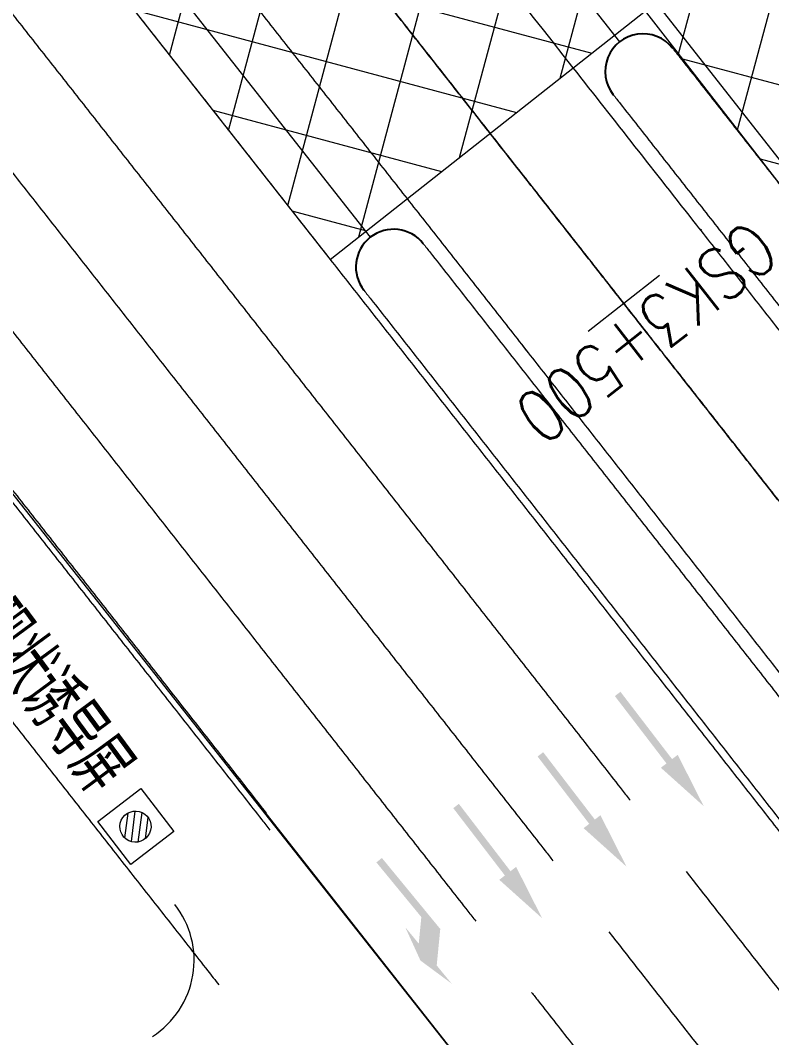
# Model space of a CAD drawing. Header units: millimetres. Extents: x 523446 to 528898, y 388189 to 392165.
# Drawn here: x 524420.63 to 524445.52, y 390439.02 to 390472.74 of the extents above; entities that cross this region are included whole.
import ezdxf
from ezdxf.enums import TextEntityAlignment as Align

# ---------------------------------------------------------------- set-up
doc = ezdxf.new("R2010")
doc.units = ezdxf.units.MM
for name, pattern in [('ACAD_ISO03W100', [30, 12, -18]), ('ACAD_ISO04W100', [30, 24, -3, 0, -3]), ('白色虚线3米', [6, 3, -3])]:
    doc.linetypes.add(name, pattern=pattern)
for name, color, linetype, lineweight in [('0-现状交通设施2018', 7, 'Continuous', 0), ('0-现状信号灯', 7, 'Continuous', 40), ('000-scy-车道标线(实)', 7, 'Continuous', 40)]:
    doc.layers.add(name, color=color, linetype=linetype, lineweight=lineweight)
for name, color, linetype in [('000', 7, 'Continuous'), ('000-scy-护栏', 160, 'ACAD_ISO03W100'), ('000-scy-箭头', 7, 'Continuous'), ('000-scy-道路标线', 122, '白色虚线3米'), ('GSS-标注路线桩号', 7, 'Continuous'), ('MEDS道路平面中线-GSS', 7, 'Continuous'), ('侧分带与渠化岛', 3, 'Continuous'), ('车行道边线', 5, 'ACAD_ISO04W100')]:
    doc.layers.add(name, color=color, linetype=linetype)
doc.styles.add('HZTXT_S', font='TXT_S.shx', dxfattribs={"width": 0.75, "bigfont": 'HZTXT.shx'})
doc.styles.add('MEDS', font='TXT_S.SHX', dxfattribs={"width": 0.75, "bigfont": 'hztxt.shx'})

# ---------------------------------------------------------------- blocks, each defined once
blk = doc.blocks.new('7')
at = {"layer": '0-现状信号灯', "linetype": 'Continuous', "lineweight": 0, "ltscale": 0.005}
for p, q in [((525414.8998679431, 388753.3593147711), (525416.6155864513, 388753.903658412)), ((525416.6155864513, 388753.903658412), (525417.1599300923, 388752.187939904)), ((525415.444211584, 388751.643596263), (525414.8998679431, 388753.3593147711)), ((525415.9374142907, 388753.2836228181), (525415.5550406991, 388752.5458674628)), ((525416.1805043139, 388753.2636822056), (525415.7114769937, 388752.3587362973)), ((525416.3737923226, 388753.1476530984), (525415.9177153029, 388752.2676936266)), ((525416.511550422, 388752.9244840396), (525416.1794835215, 388752.2837909074)), ((525417.1599300923, 388752.187939904), (525415.444211584, 388751.643596263))]:
    blk.add_line(p, q, dxfattribs=at)
blk.add_ellipse((525416.0179651701, 388752.7739053484), major_axis=(0.3648974809175849, 0.3648974809175849), ratio=0.9999999999947542, start_param=3.156470216024712, end_param=9.439655523204298, dxfattribs=at)

msp = doc.modelspace()

# ---------------------------------------------------------------- hatches: boundary and pattern name
at = {"layer": '000', "linetype": 'ByBlock', "lineweight": 0}
h = msp.add_hatch(dxfattribs=at)
h.set_pattern_fill('ANSI37', color=2, scale=0.8, angle=30, style=0)
h.set_pattern_definition([(74.99999999999999, (0, 0), (-2.453451598774233, 0.6574003745604032), []), (165, (0, 0), (-0.6574003745604032, -2.453451598774233), [])])
edge = h.paths.add_edge_path()
edge.add_line((524410.16344085, 390513.1965274177), (524422.9722950036, 390522.1693150784))
edge.add_arc((524425.7360311003, 390524.6444883677), 3.710083560267057, 221.8472939745364, 337.2918521172612)
edge.add_line((524429.1585208606, 390523.2122579865), (524464.2920557925, 390478.1301153658))
edge.add_line((524464.2920557925, 390478.1301153658), (524446.9652448206, 390465.8066250968))
edge.add_line((524446.9652448206, 390465.8066250968), (524408.9315511868, 390514.7828390793))
edge.add_line((524408.9315511868, 390514.7828390793), (524410.16344085, 390513.1965274177))
h = msp.add_hatch(dxfattribs=at)
h.set_pattern_fill('ANSI37', color=2, scale=0.8, angle=30, style=0)
h.set_pattern_definition([(74.99999999999999, (-8.043455119710416, -6.354421557742171), (-2.453451598774233, 0.6574003745604032), []), (165, (-8.043455119710416, -6.354421557742171), (-0.6574003745604032, -2.453451598774233), [])])
h.paths.add_polyline_path([(524428.6497368093, 390489.391613928), (524418.0553158188, 390481.1364975251), (524430.8930829524, 390464.8176470698), (524441.49302716, 390473.1787728177)])
at = {"layer": '000-scy-箭头', "linetype": 'ByBlock', "lineweight": 0}
for points in [[(524441.8524537428, 390447.9687411604), (524442.0384791401, 390448.1113111136), (524440.327639692, 390450.3436158944), (524440.5136650894, 390450.4861858485), (524442.2245045389, 390448.2538810681), (524442.4105299369, 390448.3964510221), (524443.2720514719, 390446.694392905)], [(524439.2925444726, 390445.9663483447), (524439.47856987, 390446.1089182979), (524437.7677304219, 390448.3412230787), (524437.9537558192, 390448.4837930328), (524439.6645952688, 390446.2514882524), (524439.8506206668, 390446.3940582064), (524440.7121422017, 390444.6920000893)], [(524436.4981793157, 390444.2546640646), (524436.684204713, 390444.3972340177), (524434.9733652647, 390446.6295387985), (524435.1593906622, 390446.7721087526), (524436.8702301118, 390444.5398039722), (524437.0562555097, 390444.6823739262), (524437.9177770446, 390442.9803158091)], [(524433.8857942221, 390441.5789820004), (524434.9209687174, 390440.8117988347), (524434.4248635974, 390441.4153145949), (524434.5430152989, 390442.6248975616), (524432.6082053257, 390444.9786090216), (524432.4271505988, 390444.8297774854), (524433.915465962, 390443.0192302088), (524433.8295374528, 390442.1395335053), (524433.3830428427, 390442.6826976886)]]:
    msp.add_hatch(color=4, dxfattribs=at).paths.add_polyline_path(points)

# ---------------------------------------------------------------- linework, layer by layer
at = {"layer": '000-scy-护栏', "linetype": 'ByBlock', "lineweight": 0, "ltscale": 0.2}
for points in [[(524376.3228445833, 390512.8858632125), (524438.1454348824, 390434.5200474435)], [(524427.3133051697, 390488.7788617445), (524440.4855316454, 390472.0311521069)], [(524419.0532524277, 390482.2971981606), (524432.2254789034, 390465.5494885229)]]:
    msp.add_lwpolyline(points, dxfattribs=at)
at = {"layer": '000-scy-车道标线(实)', "color": 2, "linetype": 'ByBlock', "lineweight": 0}
msp.add_lwpolyline([(524410.16344085, 390513.1965274177), (524422.9722950036, 390522.1693150784), (524422.9722950036, 390522.1693150784, 0.5511450602395789), (524429.1585208606, 390523.2122579865), (524464.2920557925, 390478.1301153658), (524446.9652448206, 390465.8066250968), (524408.9315511868, 390514.7828390793)], format="xyb", close=True, dxfattribs=at)
at = {"layer": '000-scy-车道标线(实)', "color": 4, "linetype": 'ByBlock', "lineweight": 0, "ltscale": 0.5}
for points in [[(524413.2241981984, 390509.5885212887), (524448.1172673517, 390465.1471036421, 9.437063785632283e-06), (524448.7006299234, 390464.404020591, 9.364142300762128e-06), (524449.2839614226, 390463.6609195914, 9.291220826909547e-06), (524449.8672639354, 390462.9177984322, 9.218569391037414e-06), (524450.4505376754, 390462.1746572876, 9.145765760992668e-06), (524451.0337828617, 390461.4314963249, 9.072844317650777e-06), (524451.616999709, 390460.6883157157, 8.99992288443098e-06), (524452.2001884361, 390459.9451156292, 8.926925365646821e-06), (524452.7833492557, 390459.2018962394, 8.854003955258957e-06), (524453.3664823844, 390458.4586577168, 8.781276511625752e-06), (524453.9495880363, 390457.7154002356, 8.708549090240878e-06)], [(524421.2346675593, 390493.6685327412, 7.62682894659e-05), (524424.9299786597, 390488.9752030121, 1.19876710892e-05), (524425.5143928543, 390488.2330746148, 1.19148667164e-05), (524426.0987709385, 390487.4909190828, 1.18419861025e-05), (524426.6831131284, 390486.7487365872, 1.17689530181e-05), (524427.2674196397, 390486.006527299, 1.16963424094e-05), (524427.851690685, 390485.2642913933, 1.16231919211e-05), (524428.4359264838, 390484.5220290372, -0.0002187104662435), (524438.9365380721, 390471.1720686275, 1.12585621975e-05)], [(524423.5195070446, 390479.450401268, 1.14778183803e-05), (524424.103472972, 390478.7083406779, 1.14046679627e-05), (524424.6874055676, 390477.966252564, 1.13318637528e-05), (524425.2713050504, 390477.2241370938, 1.12587895905e-05), (524425.8551716316, 390476.4819944428, 1.11861791698e-05), (524426.4390055297, 390475.7398247785, 1.11134163703e-05), (524427.0228069584, 390474.9976282748, 1.10404184698e-05), (524427.6065761314, 390474.255405105, 1.09675381602e-05), (524428.1903132652, 390473.5131554388, 1.08945402829e-05), (524428.774018575, 390472.7708794478, 1.08218123974e-05), (524429.3576922765, 390472.0285773026, 1.07489321493e-05), (524429.9413345837, 390471.2862491763, 1.06759343072e-05), (524430.5249457116, 390470.5438952407, 1.06031717414e-05), (524431.1085258772, 390469.8015156649, 1.05305200973e-05), (524431.6920752957, 390469.0591106205, 1.0457446126e-05), (524432.2755941799, 390468.3166802824, 1.03845660075e-05), (524432.8590827464, 390467.5742248194, 1.03118382366e-05), (524433.442541213, 390466.831744401, 1.02385704747e-05), (524434.0259697896, 390466.0892392042, 1.01658427296e-05), (524434.6093686981, 390465.3467093928, 1.00930388513e-05), (524435.1927381494, 390464.6041551431, 1.00202349918e-05), (524435.7760783613, 390463.861576624, 9.9472372878e-06), (524436.3593895469, 390463.1189740092, 9.8744334738e-06), (524436.942671924, 390462.376347467, 9.8014357987e-06), (524437.525925706, 390461.6336971712, 9.7285142672e-06), (524438.1091511103, 390460.891023291, 9.6559805256e-06), (524438.6923483531, 390460.1483259956, 9.5828651179e-06), (524439.2755176462, 390459.4056054618, 9.5100613946e-06), (524439.858659209, 390458.6628618555, 9.4370637856e-06), (524440.4417732544, 390457.9200953508, 9.3641423019e-06), (524441.0248599997, 390457.177306117, 9.2912208258e-06), (524441.6079196603, 390456.4344943253, 9.2185693899e-06), (524442.1909524525, 390455.6916601454, 9.1457657607e-06), (524442.7739585908, 390454.9488037502, 9.0728443179e-06), (524443.3569382906, 390454.205925311, 8.9999228848e-06), (524443.9398917682, 390453.4630249974, 8.9269253676e-06), (524444.5228192392, 390452.720102981, 8.8540039557e-06), (524445.1057209196, 390451.9771594318, 8.7812765116e-06), (524445.6885970262, 390451.2341945198, 8.7085490911e-06), (524446.2714477736, 390450.4912084171, 8.6354337423e-06), (524446.8542733763, 390449.7482012958, 8.5625123745e-06), (524447.437074052, 390449.0051733248, 8.4897431557e-06), (524448.019850017, 390448.2621246739, 8.4167457331e-06), (524448.6026014858, 390447.5190555159, 8.3439004565e-06), (524449.1853286743, 390446.7759660207, 8.2712491788e-06), (524449.7680318, 390446.0328563571, 8.1985218619e-06), (524450.3507110782, 390445.2897266976, 8.1254826043e-06), (524450.9333667222, 390444.546577215, 8.0525613026e-06), (524451.5159989512, 390443.8034080763, 7.9794459996e-06), (524452.0986079786, 390443.060219455, 7.9067947826e-06), (524452.6811940243, 390442.3170115169, 7.8340255994e-06), (524453.2637573009, 390441.5737844365, 7.761104337999999e-06), (524453.8462980251, 390440.8305383839, 7.6879890536e-06), (524454.4288164122, 390440.0872735303, 7.6152618562e-06), (524455.0113126811, 390439.3439900429, 7.5424926895e-06)], [(524419.797802486, 390478.9241506321, 1.16231919216e-05), (524420.3817416661, 390478.1822650889, 1.15505051293e-05), (524420.9656476825, 390477.4403509306, 1.14778183792e-05), (524421.5495207445, 390476.6984083357, 1.14046679629e-05), (524422.1333610647, 390475.9564374788, 1.13318637526e-05), (524422.7171688646, 390475.2144385233, 1.12587895901e-05), (524423.3009443525, 390474.4724116484, 1.11861791695e-05), (524423.8846877504, 390473.7303570176, 1.11134163701e-05), (524424.4683992695, 390472.9882748071, 1.10404184697e-05), (524425.0520791224, 390472.2461651913, 1.0967538161e-05), (524425.6357275272, 390471.5040283381, 1.0894540283e-05), (524426.2193446985, 390470.7618644193, 1.08218123971e-05), (524426.8029308527, 390470.0196736045, 1.07489321489e-05), (524427.3864862027, 390469.2774560685, 1.06759343076e-05), (524427.9700109632, 390468.5352119827, 1.06031717416e-05), (524428.5535053519, 390467.7929415152, 1.05305200979e-05), (524429.1369695852, 390467.0506448357, 1.04574461253e-05), (524429.7204038718, 390466.3083221246, 1.03845660074e-05), (524430.3038084314, 390465.5659735469, 1.03118382353e-05), (524430.8871834821, 390464.8235992701, 1.02385704752e-05), (524431.4705292297, 390464.0811994773, 1.01658427304e-05), (524432.0538459015, 390463.3387743254, 1.00930388508e-05), (524432.6371337047, 390462.5963239943, 1.00202349907e-05), (524433.220392859, 390461.853848651, 9.9472372881e-06), (524433.8036235746, 390461.1113484729, 9.8744334743e-06), (524434.3868260727, 390460.3688236229, 9.8014357995e-06), (524434.9700005631, 390459.6262742803, 9.7285142671e-06), (524435.553147266, 390458.8837006096, 9.6559805256e-06), (524436.1362663975, 390458.1411027802, 9.5828651191e-06), (524436.7193581663, 390457.3984809729, 9.5100613944e-06), (524437.3024227947, 390456.6558353499, 9.4370637846e-06), (524437.8854604939, 390455.913166087, 9.3641423024e-06), (524438.4684714816, 390455.1704733528, 9.2912208268e-06), (524439.0514559736, 390454.4277573175, 9.2185693899e-06), (524439.6344141865, 390453.685018151, 9.1457657613e-06), (524440.2173463335, 390452.9422560269, 9.0728443168e-06), (524440.8002526299, 390452.1994711168, 8.9999228847e-06), (524441.3831332921, 390451.4566635904, 8.926925369e-06), (524441.9659885358, 390450.7138336189, 8.8540039553e-06), (524442.5488185775, 390449.9709813709, 8.781276512000001e-06), (524443.1316236336, 390449.2281070168, 8.7085490903e-06), (524443.714403919, 390448.4852107284, 8.6354337429e-06), (524444.2971596457, 390447.7422926815, 8.5625123747e-06), (524444.8798910342, 390446.9993530405, 8.4897431556e-06), (524445.4625983002, 390446.2563919754, 8.4167457327e-06), (524446.0452816567, 390445.5134096615, 8.3439004559e-06), (524446.6279413209, 390444.770406267, 8.2712491795e-06), (524447.2105775112, 390444.0273819595, 8.1985218632e-06), (524447.7931904407, 390443.2843369129, 3.4868849263e-06), (524448.0431940329, 390442.9654631611, 3.4868849263e-06)], [(524414.2507682528, 390464.9508612673, 1.10404184687e-05), (524414.8340908276, 390464.2092058651, 1.09675381631e-05), (524415.4173843223, 390463.4675202565, 1.08945402832e-05), (524416.0006489402, 390462.7258046261, 1.08218123975e-05), (524416.58388491, 390461.9840591279, 1.07489321491e-05), (524417.1670924338, 390461.2422839488, 1.06759343079e-05), (524417.7502717271, 390460.5004792585, 1.06031717406e-05), (524418.3334230136, 390459.7586452175, 1.05305200992e-05), (524418.9165465065, 390459.0167819984, 1.04574461255e-05), (524419.4996424096, 390458.2748897867, 1.03845660068e-05), (524420.0827109423, 390457.5329687466, 1.03118382354e-05), (524420.6657523324, 390456.7910190337, 1.02385704752e-05), (524421.2487667678, 390456.0490408528, 1.01658427306e-05), (524421.8317544974, 390455.3070343315, 1.00930388499e-05), (524422.4147157089, 390454.5649996747, 1.0020234991e-05), (524422.9976506352, 390453.8229370322, 9.9472372882e-06), (524423.5805594778, 390453.0808465909, 9.8744334736e-06), (524424.1634424592, 390452.3387285119, 9.801435800000001e-06), (524424.7462997887, 390451.5965829739, 9.7285142673e-06), (524425.3291316882, 390450.8544101386, 9.6559805256e-06), (524425.9119383785, 390450.1122101694, 9.5828651186e-06), (524426.4947200506, 390449.3699832676, 9.5100613946e-06), (524427.0774769476, 390448.6277295693, 9.4370637846e-06), (524427.6602092615, 390447.8854492733, 9.3641423021e-06), (524428.2429172252, 390447.1431425291, 8.541055843658738e-06), (524428.7785546404, 390446.4607440305, 8.541055843658738e-06)], [(524438.9365380721, 390471.1720686275, 6.879653769420036e-05), (524443.030995271, 390465.9573772106, 9.7285142665e-06), (524443.6143901862, 390465.2144874941, 9.655980526e-06), (524444.1977556678, 390464.4715759651, 9.5828651189e-06), (524444.781091936, 390463.7286427896, 9.5100613939e-06), (524445.3643992033, 390462.9856881435, 9.4370637851e-06), (524445.9476776868, 390462.2427121951, 9.3641423023e-06), (524446.5309276016, 390461.499715117, 9.2912208259e-06), (524447.1141491637, 390460.7566970803, 9.21856939e-06), (524447.6973425879, 390460.0136582571, 9.1457657606e-06), (524448.2805080913, 390459.2705988168, 9.0728443171e-06), (524448.8636458907, 390458.5275189297, 8.9999228842e-06), (524449.4467562007, 390457.7844187681, 8.9269253678e-06), (524450.0298392379, 390457.0412985022, 8.8540039556e-06), (524450.6128952174, 390456.2981583041, 8.7812765118e-06), (524451.1959243546, 390455.5549983453, 8.7085490913e-06), (524451.7789268664, 390454.8118187955)], [(524437.2604581392, 390461.9717065219, 4.4610562472e-06), (524437.525925706, 390461.6336971712, 9.7285142672e-06), (524438.1091511103, 390460.891023291, 9.6559805256e-06), (524438.6923483531, 390460.1483259956, 9.5828651179e-06), (524439.2755176462, 390459.4056054618, 9.5100613946e-06), (524439.858659209, 390458.6628618555, 9.4370637856e-06), (524440.4417732544, 390457.9200953508, 9.3641423019e-06), (524441.0248599997, 390457.177306117, 9.2912208258e-06), (524441.6079196603, 390456.4344943253, 9.2185693899e-06), (524442.1909524525, 390455.6916601454, 9.1457657607e-06), (524442.7739585908, 390454.9488037502, 9.0728443179e-06), (524443.3569382906, 390454.205925311, 8.9999228848e-06), (524443.9398917682, 390453.4630249974, 8.9269253676e-06), (524444.5228192392, 390452.720102981, 8.8540039557e-06), (524445.1057209196, 390451.9771594318, 8.7812765116e-06), (524445.6885970262, 390451.2341945198, 8.7085490911e-06), (524446.2714477736, 390450.4912084171, 8.6354337423e-06), (524446.8542733763, 390449.7482012958, 8.5625123745e-06), (524447.437074052, 390449.0051733248, 8.4897431557e-06), (524448.019850017, 390448.2621246739, 8.4167457331e-06), (524448.6026014858, 390447.5190555159, 8.3439004565e-06), (524449.1853286743, 390446.7759660207, 8.2712491788e-06), (524449.7680318, 390446.0328563571, 8.1985218619e-06), (524450.3507110782, 390445.2897266976, 8.1254826043e-06), (524450.9333667222, 390444.546577215, 8.0525613026e-06), (524451.5159989512, 390443.8034080763, 7.9794459996e-06), (524452.0986079786, 390443.060219455, 7.9067947826e-06), (524452.6811940243, 390442.3170115169, 7.8340255994e-06), (524453.2637573009, 390441.5737844365, 7.761104337999999e-06), (524453.8462980251, 390440.8305383839, 7.6879890536e-06), (524454.4288164122, 390440.0872735303, 7.6152618562e-06), (524455.0113126811, 390439.3439900429, 7.5424926895e-06)], [(524442.6886263825, 390444.5286895495, 5.132166520324052e-05), (524446.4006957774, 390439.7929625348, 7.9794459994e-06), (524446.9831756282, 390439.0499386831, 7.9067947824e-06), (524447.5656336754, 390438.3068940226, 7.8340255994e-06), (524448.1480701269, 390437.5638287339, 7.7611043386e-06), (524448.7304851981, 390436.8207429878, 7.6879890533e-06), (524449.3128791049, 390436.0776369549, 7.6152618561e-06), (524449.8952520704, 390435.3345107965, 7.5424926896e-06), (524450.4776043036, 390434.5913646914, 7.4694534518e-06), (524451.0599360217, 390433.8481988091, 7.3966082649e-06), (524451.6422474411, 390433.105013318, 7.3236870643e-06), (524452.224538779, 390432.3618083882, 7.2509179144e-06), (524452.8068102503, 390431.6185841908, 7.1780727523e-06), (524453.3890620717, 390430.8753408951, 7.105033526e-06), (524453.9712944563, 390430.1320786754, 7.0323824523e-06), (524454.5535076259, 390429.3887976943, 6.9595373129e-06), (524455.1357017925, 390428.6454981269, 6.8865741002e-06)], [(524448.0431940329, 390442.9654631611, 4.6385976778e-06), (524448.3757803219, 390442.5412713021, 8.0525613028e-06), (524448.9583473764, 390441.79818529, 7.9794459992e-06), (524449.5408918147, 390441.0550790544, 7.9067947825e-06), (524450.123413861, 390440.3119527554, 7.8340255997e-06), (524450.7059137252, 390439.5688065708, 7.7611043383e-06), (524451.2883916224, 390438.8256406721, 7.6879890534e-06), (524451.8708477693, 390438.082455229, 7.6152618563e-06), (524452.4532823863, 390437.3392504064, 7.5424926897e-06), (524453.035695685, 390436.5960263799, 7.4694534516e-06), (524453.6180878817, 390435.8527833198, 7.396608264999999e-06), (524454.2004591938, 390435.1095213944, 7.3236870649e-06), (524454.7828098368, 390434.3662407756, 7.2509179145e-06), (524455.3651400273, 390433.6229416321, 7.1780727522e-06), (524455.9474499808, 390432.8796241351, 7.1050335262e-06), (524456.5297399123, 390432.1362884568, 7.032382452000001e-06), (524457.1120100411, 390431.392934763, 6.959537312999999e-06), (524457.6942605812, 390430.6495632271, 6.8865741006e-06), (524458.2764917465, 390429.9061740211, 6.8137289722e-06), (524458.8587037578, 390429.1627673109, 6.7408417623e-06), (524459.4408968278, 390428.4193432693, 6.667920642000001e-06), (524460.0230711745, 390427.6759020664, 6.5948814342e-06)], [(524440.128402051, 390442.5267498367, 5.136298702111754e-05), (524443.8430441713, 390437.7877397886, 7.9794459996e-06), (524444.4254594347, 390437.0447983207, 7.9067947822e-06), (524445.0078534828, 390436.3018352988, 7.8340255995e-06), (524445.5902265217, 390435.5588509055, 7.761104338999999e-06), (524446.1725787671, 390434.8158453122, 7.6879890531e-06), (524446.7549104339, 390434.0728186895, 7.6152618561e-06), (524447.337221748, 390433.329771195, 7.5424926895e-06), (524447.9195129159, 390432.586703011, 7.4694534514e-06), (524448.5017841556, 390431.843614306, 7.3966082647e-06), (524449.0840356821, 390431.1005052495, 7.3236870643e-06), (524449.6662677153, 390430.3573760089, 7.2509179145e-06), (524450.2484804675, 390429.6142267569, 7.1780727525e-06), (524450.8306741569, 390428.8710576624, 7.1050335261e-06)], [(524437.5673413379, 390440.5241561243, 3.257412827559115e-06), (524437.7908430459, 390440.2391940129, 8.4167457332e-06), (524438.3733220695, 390439.4964722268, 8.3439004562e-06), (524438.9557791615, 390438.7537271329, 8.2712491803e-06), (524439.538214548, 390438.0109588892, 8.1985218631e-06), (524440.1206284328, 390437.2681676803, 8.1254826047e-06), (524440.7030205631, 390436.5253542745)]]:
    msp.add_lwpolyline(points, format="xyb", dxfattribs=at)
at = {"layer": '000-scy-车道标线(实)', "color": 2, "linetype": 'ByBlock', "lineweight": 0}
msp.add_lwpolyline([(524428.6497368093, 390489.391613928), (524418.0553158188, 390481.1364975251), (524430.8930829524, 390464.8176470698), (524441.49302716, 390473.1787728177)], close=True, dxfattribs=at)
at = {"layer": '000-scy-车道标线(实)', "color": 7, "linetype": 'ByBlock', "lineweight": 0}
for points in [[(524443.1274491897, 390465.834549572), (524443.2020082714, 390465.7954918789)], [(524428.7665069845, 390446.4472007288), (524438.1454348824, 390434.5200474435)]]:
    msp.add_lwpolyline(points, dxfattribs=at)
at = {"layer": '000-scy-道路标线', "linetype": 'ByBlock', "lineweight": 0, "flags": 128}
for points in [[(524304.0173553954, 390618.4911587592, -0.000334410527527805), (524399.52457058, 390498.9870932248, -0.0242280433965046)], [(524428.0219132683, 390479.3884278392, 1.12587895903e-05), (524428.6058779497, 390478.6461605065, 1.11861791699e-05), (524429.1898093097, 390477.9038669603, 1.11134163703e-05), (524429.7737075639, 390477.1615473721, 1.10404184701e-05), (524430.3575729274, 390476.4192019137, 1.09675381609e-05), (524430.9414056154, 390475.6768307567, 1.0894540283e-05), (524431.5252058432, 390474.9344340728, 1.08218123975e-05), (524432.108973826, 390474.1920120335, 1.07489321494e-05), (524432.6927097794, 390473.4495648103, 1.0675934308e-05), (524433.2764139182, 390472.707092575, 1.06031717418e-05), (524433.8600864583, 390471.9645954988, 1.05305200975e-05), (524434.443727615, 390471.2220737533, 1.04574461263e-05), (524435.0273376039, 390470.47952751, 1.03845660072e-05), (524435.6109166393, 390469.7369569401, 1.03118382358e-05), (524436.1944649381, 390468.9943622153, 1.02385704755e-05), (524436.777982715, 390468.2517435066, 1.01658427296e-05), (524437.3614701858, 390467.5091009858, 1.0093038851e-05), (524437.9449275655, 390466.7664348238, 1.00202349917e-05), (524438.5283550703, 390466.0237451921, 9.9472372882e-06), (524439.1117529153, 390465.2810322618, 9.8744334734e-06), (524439.6951213161, 390464.5382962045, 9.8014357983e-06), (524440.2784604885, 390463.7955371909, 9.7285142669e-06), (524440.8617706482, 390463.0527553925, 9.6559805262e-06), (524441.4450520105, 390462.3099509804, 9.5828651186e-06), (524442.0283047912, 390461.5671241257, 9.5100613936e-06), (524442.611529206, 390460.8242749996, 9.437063785e-06), (524443.1947254707, 390460.081403773, 9.3641423022e-06), (524443.7778938006, 390459.3385106171, 9.2912208259e-06), (524444.361034412, 390458.5955957028, 9.2185693897e-06), (524444.9441475201, 390457.8526592013, 9.1457657604e-06), (524445.5272333411, 390457.1097012835, 9.0728443177e-06), (524446.1102920907, 390456.3667221203, 8.9999228847e-06), (524446.6933239845, 390455.6237218828, 8.926925367999999e-06), (524447.2763292385, 390454.8807007417, 8.8540039556e-06), (524447.8593080685, 390454.1376588679, 8.7812765119e-06), (524448.4422606904, 390453.3945964325, 8.7085490907e-06), (524449.02518732, 390452.6515136062, 8.6354337424e-06), (524449.6080881734, 390451.9084105598, 8.5625123744e-06), (524450.1909634661, 390451.165287464, 8.4897431556e-06), (524450.7738134144, 390450.4221444899, 8.4167457327e-06), (524451.3566382342, 390449.678981808, 8.3439004564e-06), (524451.9394381413, 390448.9357995891, 8.2712491789e-06), (524452.5222133518, 390448.1925980038, 8.1985218618e-06), (524453.1049640818, 390447.4493772232, 8.1254826042e-06), (524453.6876905471, 390446.7061374173, 8.0525613026e-06), (524454.270392964, 390445.9628787572, 7.9794459991e-06), (524454.8530715483, 390445.2196014135, 7.9067947828e-06)], [(524415.492397567, 390479.1389825465, 1.18419861022e-05), (524416.076341721, 390478.3973055533, 1.17689530181e-05), (524416.6602526507, 390477.6555986995, 1.16963424089e-05), (524417.2441305808, 390476.913862145, 1.16231919212e-05), (524417.8279757114, 390476.1720960792, 1.15505051293e-05), (524418.4117882721, 390475.4303006548, 1.1477818379e-05), (524418.9955684694, 390474.688476054, 1.14046679629e-05), (524419.579316515, 390473.946622453, 1.13318637532e-05), (524420.1630326323, 390473.2047400118, 1.12587895902e-05), (524420.7467170279, 390472.4628289122, 1.11861791691e-05), (524421.3303699251, 390471.7208893148, 1.11134163705e-05), (524421.9139915359, 390470.978921396, 1.10404184695e-05), (524422.4975820692, 390470.2369253337, 1.09675381615e-05), (524423.0811417461, 390469.4949012922, 1.0894540283e-05), (524423.6646707788, 390468.7528494456, 1.08218123981e-05), (524424.2481693865, 390468.0107699604, 1.07489321491e-05), (524424.8316377797, 390467.268663014, 1.06759343074e-05), (524425.4150761733, 390466.5265287773, 1.06031717418e-05), (524425.9984847864, 390465.7843674167, 1.05305200986e-05), (524426.5818638339, 390465.0421791028, 1.04574461263e-05), (524427.1652135246, 390464.2999640169, 1.0384566007e-05), (524427.7485340774, 390463.5577223235, 1.03118382352e-05), (524428.3318257121, 390462.8154541886, 1.0238570475e-05), (524428.9150886319, 390462.0731597987, 1.01658427301e-05), (524429.4983230678, 390461.3308393048, 1.00930388509e-05), (524430.0815292229, 390460.5884928927, 1.00202349908e-05), (524430.6647073199, 390459.8461207246, 9.9472372884e-06), (524431.2478575667, 390459.1037229816, 9.8744334748e-06), (524431.8309801858, 390458.3612998243, 9.8014357992e-06), (524432.4140753858, 390457.6188514329, 9.7285142675e-06), (524432.9971433872, 390456.8763779717, 9.6559805256e-06), (524433.5801844085, 390456.1338796077, 9.5828651191e-06), (524434.1631986527, 390455.3913565271, 9.5100613945e-06), (524434.7461863481, 390454.6488088853, 9.437063785e-06), (524435.3291477008, 390453.9062368645, 9.3641423021e-06), (524435.9120829322, 390453.1636406282, 9.2912208269e-06), (524436.4949922553, 390452.4210203499, 9.2185693896e-06), (524437.0778758897, 390451.6783761954, 9.1457657612e-06), (524437.6607340458, 390450.9357083423, 9.072844317e-06), (524438.2435669393, 390450.1930169611, 8.9999228844e-06), (524438.8263747867, 390449.450302221, 8.9269253685e-06), (524439.409157804, 390448.7075642927, 8.8540039548e-06), (524439.9919162064, 390447.9648033465, 8.7812765112e-06), (524440.5746502128, 390447.2220195496, 3.909881459835383e-06), (524440.8362665209, 390446.88851886, 3.909881459835383e-06)], [(524414.1066753685, 390475.6451900187, 1.16963424087e-05), (524414.6904586605, 390474.9035736773, 1.16231919217e-05), (524415.2742097416, 390474.1619270885, 1.15505051293e-05), (524415.8579288464, 390473.4202503982, 1.14778183791e-05), (524416.4416161797, 390472.678543791, 1.14046679628e-05), (524417.0252719508, 390471.9368074455, 1.13318637538e-05), (524417.6088963856, 390471.1950415186, 1.12587895903e-05), (524418.1924896889, 390470.4532461943, 1.11861791688e-05), (524418.7760520859, 390469.7114216299, 1.11134163703e-05), (524419.3595837887, 390468.9695680023, 1.10404184688e-05), (524419.9430850025, 390468.2276854933, 1.0967538162e-05), (524420.5265559516, 390467.4857742632, 1.08945402831e-05), (524421.1099968457, 390466.7438344891, 1.08218123978e-05), (524421.6934079076, 390466.0018663329, 1.07489321498e-05), (524422.276789344, 390465.2598699757, 1.06759343078e-05), (524422.8601413707, 390464.5178455881, 1.06031717413e-05), (524423.4434642079, 390463.7757933342, 1.05305200987e-05), (524424.0267580703, 390463.0337133859, 1.0457446126e-05), (524424.6100231652, 390462.2916059246, 1.03845660071e-05), (524425.1932597111, 390461.5494711156, 1.03118382355e-05), (524425.7764679305, 390460.8073091221, 1.02385704752e-05), (524426.3596480225, 390460.0651201348, 1.01658427302e-05), (524426.9428002224, 390459.3229042993, 1.00930388509e-05), (524427.5259247298, 390458.5806618054, 1.00202349905e-05), (524428.1090217697, 390457.8383928128, 9.9472372888e-06), (524428.6920915481, 390457.0960975039, 9.8744334741e-06), (524429.2751342878, 390456.3537760397, 9.801435799e-06), (524429.8581501975, 390455.6114285995, 9.7285142672e-06), (524430.4411394979, 390454.8690553472, 9.6559805256e-06), (524431.0241024089, 390454.1266564482, 9.5828651191e-06), (524431.6070391289, 390453.3842320942, 9.5100613948e-06), (524432.1899498914, 390452.6417824337, 9.4370637852e-06), (524432.7728348979, 390451.8993076545, 9.3641423024e-06), (524433.355694373, 390451.156807916, 9.2912208267e-06), (524433.9385285272, 390450.4142833947, 9.2185693893e-06), (524434.5213375834, 390449.6717342522, 9.1457657615e-06), (524435.1041217488, 390448.9291606697, 9.0728443173e-06), (524435.6868812395, 390448.1865628169, 8.9999228846e-06), (524436.2696162723, 390447.443940863, 8.9269253681e-06), (524436.8523270631, 390446.7012949781, 8.8540039547e-06), (524437.4350138267, 390445.9586253333, 8.7812765111e-06), (524438.0176767837, 390445.2159320933, 3.861737261173694e-06), (524438.2760404109, 390444.8865777565, 3.861737261173694e-06)], [(524413.887663875, 390470.668611547, 1.14046679628e-05), (524414.4712273718, 390469.9269924567, 1.13318637544e-05), (524415.0547601249, 390469.1853430433, 1.12587895895e-05), (524415.6382623353, 390468.4436634945, 1.11861791684e-05), (524416.2217342329, 390467.7019539627, 1.11134163702e-05), (524416.8051760277, 390466.960214626, 1.1040418468e-05), (524417.3885879217, 390466.2184456704, 1.09675381625e-05), (524417.9719701437, 390465.4766472514, 1.08945402831e-05), (524418.5553228996, 390464.7348195492, 1.08218123978e-05), (524419.1386464153, 390463.9929627221, 1.07489321492e-05), (524419.7219408954, 390463.2510769539, 1.06759343081e-05), (524420.3052065553, 390462.5091624152, 1.06031717407e-05), (524420.888443617, 390461.7672192678, 1.05305200994e-05), (524421.4716522945, 390461.0252476844, 1.04574461257e-05), (524422.0548327935, 390460.2832478479, 1.03845660072e-05), (524422.6379853329, 390459.5412199233, 1.03118382355e-05), (524423.2211101373, 390458.7991640706, 1.02385704754e-05), (524423.804207401, 390458.0570804861, 1.01658427304e-05), (524424.3872773657, 390457.3149693082, 1.00930388504e-05), (524424.9703202251, 390456.5728307329, 1.00202349906e-05), (524425.553336208, 390455.8306649153, 9.9472372891e-06), (524426.1363255185, 390455.0884720404, 9.8744334738e-06), (524426.719288379, 390454.3462522689, 9.8014357995e-06), (524427.3022249985, 390453.60400578, 9.7285142669e-06), (524427.8851355985, 390452.861732736, 9.6559805256e-06), (524428.4680203989, 390452.1194333023, 9.5828651186e-06), (524429.0508795948, 390451.3771076744, 9.5100613951e-06), (524429.6337134246, 390450.6347559952, 9.4370637849e-06), (524430.2165220847, 390449.8923784574, 9.3641423026e-06), (524430.7993058041, 390449.1499752163, 9.291220826e-06), (524431.3820647894, 390448.4075464519, 9.2185693902e-06), (524431.9647992679, 390447.6650923207, 9.1457657621e-06), (524432.5475094422, 390446.9226130092, 9.0728443175e-06), (524433.1301955302, 390446.1801086848, 8.9999228847e-06), (524433.7128577491, 390445.4375795163, 8.9269253676e-06), (524434.2954963133, 390444.6950256751, 8.8540039547e-06), (524434.8781114382, 390443.9524473314, 8.781276511e-06), (524435.4607033461, 390443.2098446479, 3.813581544854313e-06), (524435.7158143016, 390442.8846366535, 3.813581544854313e-06)], [(524450.6735056151, 390467.1541277925, 9.4370637852e-06), (524451.2569426645, 390466.4109498796, 9.364142301e-06), (524451.840349921, 390465.6677523809, 9.2912208271e-06), (524452.4237276029, 390464.9245354646, 9.2185693906e-06), (524453.0070759226, 390464.1812993062, 9.1457657611e-06), (524453.5903951, 390463.4380440724, 9.0728443174e-06)]]:
    msp.add_lwpolyline(points, format="xyb", dxfattribs=at)
at = {"layer": 'GSS-标注路线桩号', "color": 7, "linetype": 'ByBlock', "lineweight": 0}
msp.add_line((524441.8042294707, 390464.2813120787), (524439.4447985396, 390462.4284532926), dxfattribs=at)
at = {"layer": 'MEDS道路平面中线-GSS', "color": 6, "linetype": 'ByBlock', "lineweight": 0}
for points in [[(524455.435727797, 390444.476303713, 1.2879e-05), (524454.482280238, 390445.692596237, 1.3074e-05), (524453.528769074, 390446.908838898, 1.3269e-05), (524452.575193357, 390448.125030949, 1.3464e-05), (524451.621552142, 390449.341171641, 1.3659e-05), (524450.667844481, 390450.557260227, 1.3854e-05), (524449.714069429, 390451.773295959, 1.405e-05), (524448.760226039, 390452.989278089, 1.4245e-05), (524447.806313365, 390454.205205867, 1.444e-05), (524446.852330462, 390455.421078546, 1.4635e-05), (524445.898276383, 390456.636895377, 1.483e-05), (524444.944150184, 390457.852655611, 1.5025e-05), (524443.989950917, 390459.068358499, 1.522e-05), (524443.035677638, 390460.284003291, 1.5416e-05), (524442.081329402, 390461.499589239, 1.5611e-05), (524441.126905264, 390462.715115592, 1.5806e-05), (524440.172404278, 390463.930581601, 1.6001e-05), (524439.217825499, 390465.145986516, 1.6196e-05), (524438.263167984, 390466.361329586, 1.6391e-05), (524437.308430787, 390467.576610063, 1.6586e-05), (524436.353612964, 390468.791827194, 1.6781e-05), (524435.398713571, 390470.006980229, 1.6977e-05), (524434.443731663, 390471.222068419, 1.7172e-05), (524433.488666297, 390472.43709101, 1.7367e-05), (524432.533516529, 390473.652047253, 1.7562e-05), (524431.578281415, 390474.866936395, 1.7757e-05), (524430.622960012, 390476.081757686, 1.7952e-05), (524429.667551376, 390477.296510372, 1.8147e-05), (524428.712054564, 390478.511193703, 1.8343e-05), (524427.756468634, 390479.725806925, 1.8538e-05)], [(524512.562043583, 390371.435705266, 1.171e-06), (524511.610676506, 390372.653625804, 1.366e-06), (524510.659302774, 390373.871541144, 1.561e-06), (524509.707921437, 390375.089450542, 1.756e-06), (524508.756531545, 390376.307353258, 1.951e-06)]]:
    msp.add_lwpolyline(points, format="xyb", dxfattribs=at)
at = {"layer": '侧分带与渠化岛', "color": 3, "linetype": 'Continuous', "lineweight": 0, "flags": 128}
for points in [[(524440.2744599213, 390470.2760313394, -1.01180200843017e-06), (524440.5067917416, 390469.9803256334, -2.523327213313173e-06), (524441.0903491597, 390469.2375321393, -2.505058748421891e-06), (524441.6738759747, 390468.4947160913, -2.486809321915299e-06), (524442.2573724044, 390467.7518776579, -2.468559899165764e-06), (524442.8408386651, 390467.0090170102, -2.450377982869978e-06), (524443.4242749724, 390466.2661343195, -2.43208009507514e-06), (524444.0076815415, 390465.523229757, -2.41394665805354e-06), (524444.591058589, 390464.7803034939, -2.395745723873859e-06), (524445.17440633, 390464.0373557014, -2.377515348057262e-06), (524445.7577249795, 390463.294386552, -2.359236498423757e-06), (524446.3410147555, 390462.5513962147, -2.341103082258308e-06), (524446.924275872, 390461.8083848617, -2.322872714104898e-06), (524447.507508545, 390461.0653526647, -2.304604294363407e-06), (524448.0907129908, 390460.3222997938, -2.28644143992486e-06), (524448.6738894255, 390459.5792264204, -2.268211079467508e-06), (524449.2570380649, 390458.8361327155, -2.24998072129275e-06), (524449.8401591239, 390458.093018851, -2.231779829741337e-06), (524450.4232528202, 390457.3498849957, -2.213568499068795e-06), (524451.0063193673, 390456.6067313236, -2.195270637965121e-06), (524451.5893589836, 390455.8635580032, -2.177107800469945e-06), (524452.1723718843, 390455.1203652058, -2.158858435875736e-06), (524452.7553582846, 390454.3771531032, -2.140628093168174e-06), (524453.3383184012, 390453.6339218659, -2.122416771095489e-06), (524453.9212524501, 390452.8906716645, -2.104186433362138e-06), (524454.5041606473, 390452.1474026698, -2.085975113862071e-06), (524455.087043209, 390451.4041150525, -2.067812294449645e-06), (524455.6699003506, 390450.6608089845, -2.049533464802988e-06), (524456.252732289, 390449.9174846352, -2.031370651025746e-06), (524456.8355392398, 390449.1741421762, -2.013140326030518e-06), (524457.4183214199, 390448.4307817773, -1.994929015888151e-06), (524458.0010790444, 390447.6874036102, -1.976650190432868e-06), (524458.5838123292, 390446.9440078461, -1.958419872486393e-06), (524459.1665214922, 390446.2005946534, -1.94027608446905e-06), (524459.7492067491, 390445.4571642034, -1.921997263273911e-06), (524460.3318683138, 390444.7137166697, -1.903853479812816e-06), (524460.914506406, 390443.9702522181, -1.885574661700001e-06), (524461.4971212393, 390443.2267710231, -1.867363362544332e-06), (524462.0797130307, 390442.4832732538)], [(524433.9805211534, 390465.3377668776, 4.107051107258819e-06), (524434.2162112478, 390465.0377962161, 1.009330885620844e-05), (524434.7995681389, 390464.2952579524, 1.00202349915977e-05), (524435.382895878, 390463.5526953089, 9.947237288534424e-06), (524435.9661946837, 390462.810108453, 9.874239596970986e-06), (524436.5494647705, 390462.067497557, 9.801511932007363e-06), (524437.1327063557, 390461.3248627899, 9.728320381272387e-06), (524437.7159196497, 390460.5822043285, 9.655786633207318e-06), (524438.2991048755, 390459.8395223352, 9.582982894886625e-06), (524438.8822622427, 390459.0968169884, 9.510061393803492e-06), (524439.465391969, 390458.3540884566, 9.43694599218748e-06), (524440.0484942679, 390457.6113369128, 9.364412329763426e-06), (524440.6315693599, 390456.8685625223, 9.291490856315224e-06), (524441.2146174561, 390456.1257654619, 9.21841717961272e-06), (524441.797638772, 390455.3829459022, 9.145765759911613e-06), (524442.3806335276, 390454.6401040091, 9.072844317962473e-06), (524442.9636019345, 390453.8972399585, 8.999922884333915e-06), (524443.5465442095, 390453.1543539198, 8.927119318369737e-06), (524444.1294605689, 390452.411446063, 8.854273996751893e-06), (524444.7123512288, 390451.6685165589, 8.781082552374173e-06), (524445.2952164018, 390450.9255655818, 8.708431201513286e-06), (524445.8780563092, 390450.1825932958, 8.635433744495193e-06), (524446.4608711615, 390449.439599878, 8.562512373066867e-06), (524447.043661178, 390448.6965854954, 8.48966708485425e-06), (524447.6264265734, 390447.9535503195, 8.416745732753185e-06), (524448.2091675628, 390447.2104945221, 8.34390045645809e-06), (524448.7918843632, 390446.4674182725, 8.271249178304407e-06), (524449.3745771915, 390445.7243217399, 8.19813385880773e-06), (524449.9572462592, 390444.9812051008, 8.125482603439156e-06), (524450.5398917883, 390444.2380685182, 8.052561302625714e-06), (524451.1225139895, 390443.4949121687, 7.979716063194338e-06), (524451.7051130816, 390442.7517362197, 7.906600761976982e-06), (524452.287689279, 390442.0085408439, 7.833679489804171e-06), (524452.8702427986, 390441.2653262101, 7.761104338256496e-06), (524453.4527738583, 390440.5220924869, 7.687989053734301e-06), (524454.0352826703, 390439.7788398496, 7.615413918547569e-06), (524454.6177694545, 390439.0355684636, 7.542298645055306e-06), (524455.2002344227, 390438.2922785048, 7.469453451460854e-06)], [(524442.2402796979, 390471.820554763, -1.011802008231416e-06), (524442.4726177691, 390471.5248411009, -2.523327213462745e-06), (524443.0562377073, 390470.7819680293, -2.505058748339777e-06), (524443.6398265915, 390470.0390729711, -2.4868093219127e-06), (524444.2233846372, 390469.2961560981, -2.468559899104933e-06), (524444.8069120604, 390468.5532175815, -2.450377982951116e-06), (524445.3904090768, 390467.810257593, -2.432080095151022e-06), (524445.9738759027, 390467.0672763023, -2.413946658215965e-06), (524446.5573127533, 390466.3242738827, -2.395745723826914e-06), (524447.1407198448, 390465.581250504, -2.377515348133782e-06), (524447.7240973918, 390464.8382063395, -2.359236498199679e-06), (524448.3074456116, 390464.095141559, -2.341103082298413e-06), (524448.8907647206, 390463.3520563319, -2.322872713927296e-06), (524449.4740549324, 390462.6089508333, -2.304604294389422e-06), (524450.0573164646, 390461.8658252316, -2.286441440017688e-06), (524450.6405495331, 390461.1226796983, -2.268211079457298e-06), (524451.2237543532, 390460.3795144055, -2.249980721243276e-06), (524451.8069311412, 390459.6363295235, -2.231779829559677e-06), (524452.3900801139, 390458.8931252221, -2.213568499001792e-06), (524452.9732014851, 390458.1499016754, -2.195270637970383e-06), (524453.5562954725, 390457.4066590525, -2.177107800493542e-06), (524454.139362293, 390456.6633975231, -2.158858435817862e-06), (524454.7224021608, 390455.92011726, -2.140628093339973e-06), (524455.3054152922, 390455.1768184346, -2.122416771124287e-06), (524455.8884019043, 390454.433501216, -2.104186433251906e-06), (524456.4713622127, 390453.6901657757, -2.085975114075777e-06), (524457.0542964336, 390452.9468122848, -2.06781229457863e-06), (524457.6372047826, 390452.2034409147, -2.049533464641794e-06), (524458.2200874764, 390451.4600518353, -2.031370651037533e-06), (524458.8029447311, 390450.7166452177, -2.013140326020329e-06), (524459.3857767631, 390449.9732212324, -1.994929015938559e-06), (524459.968583788, 390449.2297800506, -1.97665019035443e-06), (524460.5513660214, 390448.4863218442, -1.958419872482343e-06), (524461.1341236817, 390447.7428467807, -1.940276084385856e-06), (524461.7168569845, 390446.9993550318, -1.921997263306018e-06), (524462.2995661433, 390446.2558467718, -1.903853479674578e-06), (524462.8822513788, 390445.5123221654, -3.946623893999313e-06), (524464.1017914191, 390443.9560404995)], [(524432.0137568425, 390463.7944456186, 4.124532497350961e-06), (524432.2504244599, 390463.4932308065, 1.009330885636597e-05), (524432.8337185456, 390462.7507724792, 1.002023499132418e-05), (524433.4169839319, 390462.008289203, 9.94723728890653e-06), (524434.0002208381, 390461.2657811436, 9.874239597022499e-06), (524434.5834294788, 390460.5232484734, 9.801511932017434e-06), (524435.1666100723, 390459.7806913601, 9.728320381072162e-06), (524435.7497628254, 390459.0381099846, 9.65578663319954e-06), (524436.3328879665, 390458.2955045028, 9.582982894334979e-06), (524436.9159857007, 390457.5528750982, 9.510061393580255e-06), (524437.4990562467, 390456.8102219378, 9.436945992389677e-06), (524438.0820998172, 390456.067545196, 9.364412329756077e-06), (524438.6651166361, 390455.3248450337, 9.291490856689103e-06), (524439.2481069104, 390454.5821216319, 9.218417179774284e-06), (524439.8310708567, 390453.8393751607, 9.145765759814436e-06), (524440.4140086966, 390453.096605783, 9.072844317609743e-06), (524440.9969206394, 390452.3538136778, 8.999922884663518e-06), (524441.5798069031, 390451.6109990132, 8.927119318552525e-06), (524442.1626677037, 390450.868161959, 8.85427399659765e-06), (524442.7455032576, 390450.1253026858, 8.781082552032577e-06), (524443.3283137752, 390449.3824213703, 8.708431201891043e-06), (524443.9110994815, 390448.6395181719, 8.635433744225893e-06), (524444.4938605838, 390447.8965932718, 8.562512372673532e-06), (524445.0765973026, 390447.1536468348, 8.489667084846954e-06), (524445.6593098526, 390446.4106790329, 8.416745732853961e-06), (524446.2419984484, 390445.6676900382, 8.343900456760159e-06), (524446.8246633075, 390444.9246800191, 8.27124917813492e-06), (524447.4073046471, 390444.1816491448, 8.198133858442095e-06), (524447.9899226762, 390443.438597594, 8.125482603457657e-06), (524448.5725176204, 390442.6955255258, 8.052561303022142e-06), (524449.155089687, 390441.9524331206, 7.979716062839948e-06), (524449.7376390968, 390441.2093205432, 7.906600762090013e-06), (524450.3201660628, 390440.466187968, 7.83367949011941e-06), (524450.9026708028, 390439.7230355627, 7.761104338481886e-06), (524451.4851535358, 390438.9798634941, 7.687989053078952e-06), (524452.0676144707, 390438.2366719415, 7.615413918392085e-06), (524452.6500538309, 390437.4934610662, 7.542298645028363e-06), (524453.2324718251, 390436.7502310479, 7.469453451195605e-06), (524453.8148686753, 390436.006982049, 7.396802320422169e-06), (524454.3972445951, 390435.2637142428, 7.323763085752407e-06), (524454.9795998002, 390434.5204278009, 7.250993933865133e-06), (524455.5619345073, 390433.7771228922, 7.177878685363538e-06)]]:
    msp.add_lwpolyline(points, format="xyb", dxfattribs=at)
at = {"layer": '侧分带与渠化岛', "color": 3, "linetype": 'Continuous', "lineweight": -3}
for centre, radius, start, end in [((524441.2575561639, 390471.0480558358), 1.25000005414266, 38.1425117960591, 218.142511798682), ((524432.997138998, 390464.5661062481), 1.25, 38.12130053016365, 218.1213005228574), ((524432.997138998, 390464.5661062481), 1.25, 38.12130053016365, 218.1213005228574)]:
    msp.add_arc(centre, radius, start, end, dxfattribs=at)
at = {"layer": '车行道边线', "color": 5, "linetype": 'Continuous', "lineweight": 0, "flags": 128}
for points in [[(524414.0542754282, 390464.7962953151, 1.104049467223175e-05), (524414.6375911421, 390464.0546486349, 1.096734437958775e-05), (524415.2208778017, 390463.312971716, 1.089461647876427e-05), (524415.8041356432, 390462.5712647014, 1.082181239749344e-05), (524416.387364875, 390461.8295277711, 1.074893214886281e-05), (524416.9705657072, 390461.0877611017, 1.067605193087426e-05), (524417.5537383569, 390460.345964861, 1.060305410468465e-05), (524418.1368830386, 390459.604139221, 1.053036775367761e-05), (524418.7199999735, 390458.8622843437, 1.045736995838578e-05), (524419.303089367, 390458.1204004131, 1.038464217082572e-05), (524419.8861514437, 390457.378487587, 1.031149207556589e-05), (524420.4691864001, 390456.6365460599, 1.023884047652148e-05), (524421.0521944785, 390455.894575968, 1.016603658082734e-05), (524421.6351758753, 390455.1525775056, 1.009330885576341e-05), (524422.218130812, 390454.4105508352, 1.002023499256582e-05), (524422.8010594903, 390453.6684961451, 9.947237288739496e-06), (524423.3839621391, 390452.9264135875, 9.87423959779211e-06), (524423.9668389701, 390452.1843033382, 9.801511931339588e-06), (524424.5496902065, 390451.4421655572, 9.728320381674421e-06), (524425.1325160401, 390450.7000004449, 9.655786633893278e-06), (524425.7153167211, 390449.9578081275, 9.582982895508359e-06), (524426.2980924353, 390449.2155888127, 9.510061393427486e-06), (524426.8808434076, 390448.4733426594, 9.436945992853282e-06), (524427.4635698453, 390447.7310698477, 9.364412329056881e-06), (524428.0462719861, 390446.9887705198, 9.29149085548083e-06), (524428.6289500226, 390446.2464448752, 4.280433430704295e-06), (524428.8994933126, 390445.9017423092, 4.280433430704295e-06)], [(524413.4330832831, 390458.3063553241, 1.067605193141929e-05), (524414.0161363482, 390457.5647111818, 1.060305410435411e-05), (524414.599162262, 390456.8230366145, 1.053036775412894e-05), (524415.1821612477, 390456.081331782, 1.04573699580475e-05), (524415.7651335075, 390455.3395968714, 1.038464216983518e-05), (524416.3480792688, 390454.5978320373, 1.031149207590399e-05), (524416.9309987237, 390453.8560374792, 1.023884047659093e-05), (524417.5138921204, 390453.1142133255, 1.016603658009163e-05), (524418.0967596511, 390452.372359776, 1.009330885530541e-05), (524418.6796015385, 390451.6304769908, 1.002023499230876e-05), (524419.2624179812, 390450.888565162, 9.94723728829485e-06), (524419.8452092113, 390450.1466244379, 9.87423959716071e-06), (524420.4279754395, 390449.4046549951, 9.801511931859312e-06), (524421.0107168908, 390448.6626569909, 9.728320381314174e-06), (524421.5934337513, 390447.9206306326, 9.65578663261047e-06), (524422.1761262793, 390447.1785760362, 9.582982894926735e-06), (524422.758794654, 390446.4364934174, 9.510061393419659e-06), (524423.3414391023, 390445.6943829326, 9.436945993073913e-06), (524423.9240598292, 390444.9522447639, 9.364412328758704e-06), (524424.5066570779, 390444.2100790468, 9.291490856256226e-06), (524425.0892310357, 390443.4678859875, 9.218417179010431e-06), (524425.6717819177, 390442.7256657555, 9.145765759887042e-06), (524426.2543099652, 390441.983418489, 9.07284431746795e-06), (524426.8368153671, 390441.2411443912, 5.722905597441372e-06), (524427.2071875423, 390440.7691456014, 5.722905597441372e-06)]]:
    msp.add_lwpolyline(points, format="xyb", dxfattribs=at)
at = {"layer": '车行道边线', "color": 5, "linetype": 'Continuous', "lineweight": 0}
msp.add_arc((524423.3858096285, 390441.5890440904), 3.000000000081932, 302.7098116745017, 38.12743187310014, dxfattribs=at)

# ---------------------------------------------------------------- block references
at = {"layer": '0-现状交通设施2018', "color": 6, "linetype": 'ByBlock', "lineweight": 0, "rotation": 19.99079256111317}
msp.add_blockref('7', (163568.5882712171, -154506.9754593904), dxfattribs=at)

# ---------------------------------------------------------------- texts
at = {"layer": '0-现状交通设施2018', "linetype": 'ByBlock', "lineweight": 0, "style": 'HZTXT_S', "width": 0.7}
msp.add_text('现状诱导屏', height=2, rotation=306.4065165545013, dxfattribs=at).set_placement((524423.7294517269, 390447.5064952864), align=Align.MIDDLE_RIGHT)
at = {"layer": 'GSS-标注路线桩号', "color": 7, "linetype": 'ByBlock', "lineweight": 0, "style": 'MEDS', "width": 0.8}
msp.add_text('GSK3+500', height=1.75, rotation=218.1425123284876, dxfattribs=at).set_placement((524441.3810980095, 390462.3914483887), align=Align.MIDDLE)

doc.saveas('drawing.dxf')
